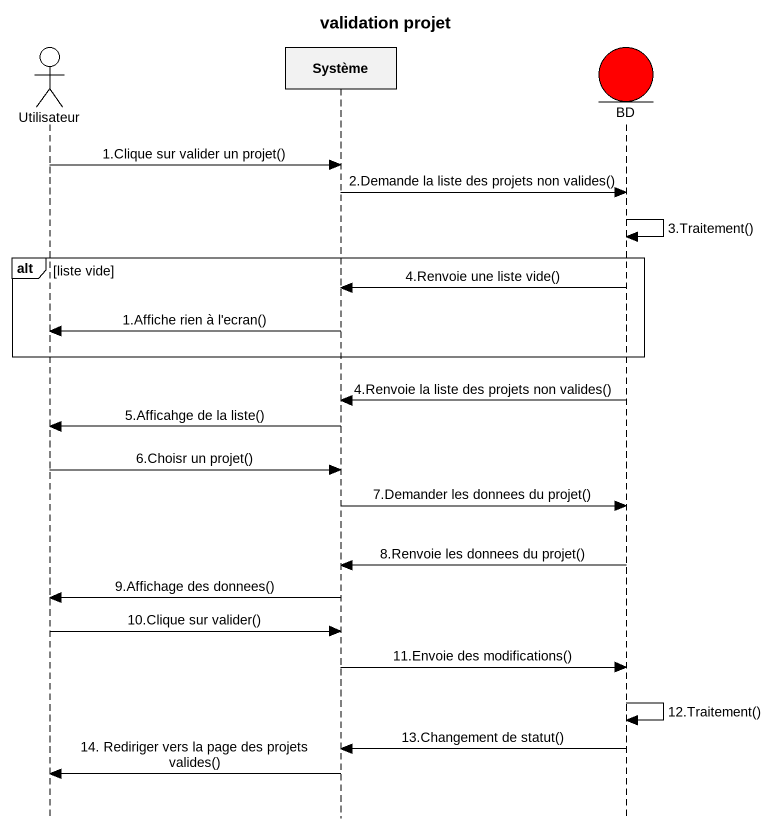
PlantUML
@startuml
title validation projet
hide footbox
actor Utilisateur
participant Système
entity BD #FF0000

Utilisateur -> Système : 1.Clique sur valider un projet()
Système -> BD : 2.Demande la liste des projets non valides()
BD -> BD : 3.Traitement()
alt liste vide
  BD -> Système : 4.Renvoie une liste vide()
  Système -> Utilisateur : 1.Affiche rien à l'ecran()
end
BD -> Système : 4.Renvoie la liste des projets non valides()
Système -> Utilisateur : 5.Afficahge de la liste()
Utilisateur -> Système : 6.Choisr un projet()
Système -> BD : 7.Demander les donnees du projet()
BD -> Système : 8.Renvoie les donnees du projet()
Système -> Utilisateur : 9.Affichage des donnees()
Utilisateur -> Système : 10.Clique sur valider()
Système -> BD : 11.Envoie des modifications()
BD -> BD : 12.Traitement()
BD -> Système : 13.Changement de statut()
Système -> Utilisateur : 14. Rediriger vers la page des projets valides()
@enduml
